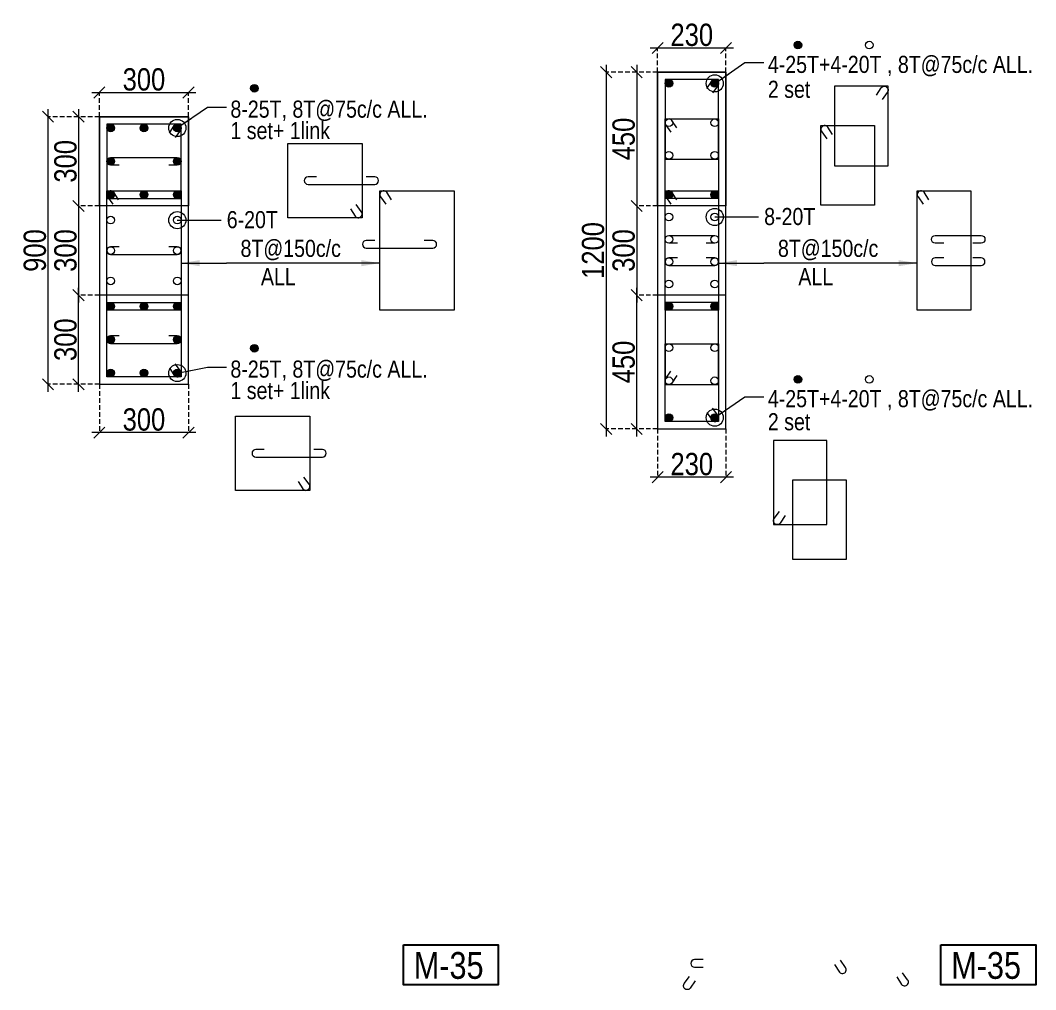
# Model space of a CAD drawing. Header units: millimetres. Extents: x 1112055 to 3390982, y -148532 to 766891.
# Drawn here: x 2106412 to 2120079, y -80623 to -67582 of the extents above; entities that cross this region are included whole.
import ezdxf
from ezdxf.enums import TextEntityAlignment as Align

# ---------------------------------------------------------------- set-up
doc = ezdxf.new("R2010")
doc.units = ezdxf.units.MM
doc.header["$PDMODE"] = 35
doc.header["$PDSIZE"] = -25
doc.linetypes.add('DASHED2', pattern=[0.375, 0.25, -0.125])
for name, color, linetype, lineweight in [('B COL', 1, 'Continuous', 30), ('B COL. SIZE DIM', 220, 'Continuous', 25), ('B STEEL', 34, 'Continuous', 15), ('B-ST TEXT', 7, 'Continuous', 9)]:
    doc.layers.add(name, color=color, linetype=linetype, lineweight=lineweight)
doc.layers.add('B TEXT', color=7, linetype='Continuous')
doc.styles.add('dim inside', font='romans.shx', dxfattribs={"width": 0.8, "height": 125})
doc.styles.add('SWINC', font='swissc.ttf')
doc.styles.add('TAHOMA', font='tahoma.ttf')
doc.dimstyles.new('dim inside', dxfattribs={"dimtxt": 125, "dimasz": 100, "dimexe": 0, "dimexo": 0, "dimgap": 10, "dimtad": 0, "dimdec": 0, "dimzin": 0, "dimdsep": 46, "dimtxsty": 'dim inside', "dimblk": 'SMALL', "dimcen": 0.09, "dimadec": 0, "dimazin": 0, "dimtfac": 1, "dimtdec": 0, "dimtofl": 0, "dimtmove": 0, "dimatfit": 3, "dimfxl": 1, "dimtolj": 1, "dimtzin": 0, "dimarcsym": 2})
doc.dimstyles.new('PARESH', dxfattribs={"dimscale": 0, "dimtxt": 300, "dimasz": 150, "dimexe": 150, "dimexo": 150, "dimgap": 25, "dimtad": 1, "dimdec": 0, "dimzin": 0, "dimdsep": 46, "dimtxsty": 'TAHOMA', "dimblk": 'ARCHTICK', "dimcen": 100, "dimdle": 150, "dimclrd": 251, "dimclre": 251, "dimclrt": 6, "dimadec": 0, "dimazin": 0, "dimtfac": 1, "dimtdec": 0, "dimtix": 1, "dimtofl": 0, "dimtmove": 0, "dimatfit": 2, "dimfxl": 0.18, "dimtolj": 1, "dimtzin": 0, "dimlwd": 9, "dimlwe": 9, "dimarcsym": 0})

# ---------------------------------------------------------------- blocks, each defined once
blk = doc.blocks.new('_Oblique')
at = {"color": 0, "linetype": 'ByBlock', "lineweight": -2}
blk.add_line((-0.5, -0.5), (0.5, 0.5), dxfattribs=at)
blk = doc.blocks.new('*D3913')
at = {"layer": 'B COL. SIZE DIM', "color": 250, "lineweight": 9, "ltscale": 250, "transparency": 16777216}
blk.add_line((2107376, -68554), (2108776, -68554), dxfattribs=at)
at = {"layer": 'B COL. SIZE DIM', "color": 250, "linetype": 'DASHED2', "lineweight": 9, "ltscale": 250, "transparency": 16777216}
for p, q in [((2107476, -68879), (2107476, -68554)), ((2108676, -68879), (2108676, -68554))]:
    blk.add_line(p, q, dxfattribs=at)
at = {"layer": 'Defpoints', "color": 0, "transparency": 16777216}
for p in [(2108676, -68554), (2107476, -68879), (2108676, -68879)]:
    blk.add_point(p, dxfattribs=at)
at = {"layer": 'B COL. SIZE DIM', "color": 250, "lineweight": 9, "transparency": 16777216, "xscale": 150, "yscale": 150, "zscale": 150, "rotation": 180}
blk.add_blockref('_Oblique', (2107476, -68554), dxfattribs=at)
at = {"layer": 'B COL. SIZE DIM', "color": 250, "lineweight": 9, "transparency": 16777216, "xscale": 150, "yscale": 150, "zscale": 150}
blk.add_blockref('_Oblique', (2108676, -68554), dxfattribs=at)
at = {"layer": 'B COL. SIZE DIM', "color": 6, "transparency": 16777216, "insert": (2108076, -68379), "char_height": 300, "attachment_point": 5, "style": 'SWINC'}
blk.add_mtext('\\A1;300', dxfattribs=at)
blk = doc.blocks.new('*D3914')
at = {"layer": 'B COL. SIZE DIM', "color": 250, "lineweight": 9, "ltscale": 250, "transparency": 16777216}
blk.add_line((2107196, -69979), (2107196, -71379), dxfattribs=at)
at = {"layer": 'B COL. SIZE DIM', "color": 250, "linetype": 'DASHED2', "lineweight": 9, "ltscale": 250, "transparency": 16777216}
for p, q in [((2107476, -70079), (2107196, -70079)), ((2107476, -71279), (2107196, -71279))]:
    blk.add_line(p, q, dxfattribs=at)
at = {"layer": 'Defpoints', "color": 0, "transparency": 16777216}
for p in [(2107476, -70079), (2107196, -71279), (2107476, -71279)]:
    blk.add_point(p, dxfattribs=at)
at = {"layer": 'B COL. SIZE DIM', "color": 250, "lineweight": 9, "transparency": 16777216, "xscale": 150, "yscale": 150, "zscale": 150}
for p, rotation in [((2107196, -70079), 90), ((2107196, -71279), 270)]:
    blk.add_blockref('_Oblique', p, dxfattribs=dict(at, rotation=rotation))
at = {"layer": 'B COL. SIZE DIM', "color": 6, "transparency": 16777216, "insert": (2107021, -70679), "char_height": 300, "attachment_point": 5, "rotation": 90, "style": 'SWINC'}
blk.add_mtext('\\A1;300', dxfattribs=at)
blk = doc.blocks.new('*D3915')
at = {"layer": 'B COL. SIZE DIM', "color": 250, "lineweight": 9, "ltscale": 250, "transparency": 16777216}
blk.add_line((2107196, -68779), (2107196, -70179), dxfattribs=at)
at = {"layer": 'B COL. SIZE DIM', "color": 250, "linetype": 'DASHED2', "lineweight": 9, "ltscale": 250, "transparency": 16777216}
for p, q in [((2107476, -68879), (2107196, -68879)), ((2107476, -70079), (2107196, -70079))]:
    blk.add_line(p, q, dxfattribs=at)
at = {"layer": 'Defpoints', "color": 0, "transparency": 16777216}
for p in [(2107476, -68879), (2107196, -70079), (2107476, -70079)]:
    blk.add_point(p, dxfattribs=at)
at = {"layer": 'B COL. SIZE DIM', "color": 250, "lineweight": 9, "transparency": 16777216, "xscale": 150, "yscale": 150, "zscale": 150}
for p, rotation in [((2107196, -68879), 90), ((2107196, -70079), 270)]:
    blk.add_blockref('_Oblique', p, dxfattribs=dict(at, rotation=rotation))
at = {"layer": 'B COL. SIZE DIM', "color": 6, "transparency": 16777216, "insert": (2107021, -69479), "char_height": 300, "attachment_point": 5, "rotation": 90, "style": 'SWINC'}
blk.add_mtext('\\A1;300', dxfattribs=at)
blk = doc.blocks.new('*D3916')
at = {"layer": 'B COL. SIZE DIM', "color": 250, "lineweight": 9, "ltscale": 250, "transparency": 16777216}
blk.add_line((2107196, -72579), (2107196, -71179), dxfattribs=at)
at = {"layer": 'B COL. SIZE DIM', "color": 250, "linetype": 'DASHED2', "lineweight": 9, "ltscale": 250, "transparency": 16777216}
for p, q in [((2107476, -71279), (2107196, -71279)), ((2107476, -72479), (2107196, -72479))]:
    blk.add_line(p, q, dxfattribs=at)
at = {"layer": 'Defpoints', "color": 0, "transparency": 16777216}
for p in [(2107196, -71279), (2107476, -71279), (2107476, -72479)]:
    blk.add_point(p, dxfattribs=at)
at = {"layer": 'B COL. SIZE DIM', "color": 250, "lineweight": 9, "transparency": 16777216, "xscale": 150, "yscale": 150, "zscale": 150}
for p, rotation in [((2107196, -71279), 90), ((2107196, -72479), 270)]:
    blk.add_blockref('_Oblique', p, dxfattribs=dict(at, rotation=rotation))
at = {"layer": 'B COL. SIZE DIM', "color": 6, "transparency": 16777216, "insert": (2107021, -71879), "char_height": 300, "attachment_point": 5, "rotation": 90, "style": 'SWINC'}
blk.add_mtext('\\A1;300', dxfattribs=at)
blk = doc.blocks.new('*D3917')
at = {"layer": 'B COL. SIZE DIM', "color": 250, "lineweight": 9, "ltscale": 250, "transparency": 16777216}
blk.add_line((2106784, -68779), (2106784, -72579), dxfattribs=at)
at = {"layer": 'B COL. SIZE DIM', "color": 250, "linetype": 'DASHED2', "lineweight": 9, "ltscale": 250, "transparency": 16777216}
for p, q in [((2107476, -68879), (2106784, -68879)), ((2107476, -72479), (2106784, -72479))]:
    blk.add_line(p, q, dxfattribs=at)
at = {"layer": 'Defpoints', "color": 0, "transparency": 16777216}
for p in [(2107476, -68879), (2106784, -72479), (2107476, -72479)]:
    blk.add_point(p, dxfattribs=at)
at = {"layer": 'B COL. SIZE DIM', "color": 250, "lineweight": 9, "transparency": 16777216, "xscale": 150, "yscale": 150, "zscale": 150}
for p, rotation in [((2106784, -68879), 90), ((2106784, -72479), 270)]:
    blk.add_blockref('_Oblique', p, dxfattribs=dict(at, rotation=rotation))
at = {"layer": 'B COL. SIZE DIM', "color": 6, "transparency": 16777216, "insert": (2106609, -70679), "char_height": 300, "attachment_point": 5, "rotation": 90, "style": 'SWINC'}
blk.add_mtext('\\A1;900', dxfattribs=at)
blk = doc.blocks.new('*D3918')
at = {"layer": 'B COL. SIZE DIM', "color": 250, "linetype": 'DASHED2', "lineweight": 9, "ltscale": 250, "transparency": 16777216}
for p, q in [((2107476, -72479), (2107476, -73129)), ((2108676, -72479), (2108676, -73129))]:
    blk.add_line(p, q, dxfattribs=at)
at = {"layer": 'B COL. SIZE DIM', "color": 250, "lineweight": 9, "ltscale": 250, "transparency": 16777216}
blk.add_line((2108776, -73129), (2107376, -73129), dxfattribs=at)
at = {"layer": 'Defpoints', "color": 0, "transparency": 16777216}
for p in [(2107476, -72479), (2108676, -72479), (2107476, -73129)]:
    blk.add_point(p, dxfattribs=at)
at = {"layer": 'B COL. SIZE DIM', "color": 250, "lineweight": 9, "transparency": 16777216, "xscale": 150, "yscale": 150, "zscale": 150, "rotation": 180}
blk.add_blockref('_Oblique', (2107476, -73129), dxfattribs=at)
at = {"layer": 'B COL. SIZE DIM', "color": 250, "lineweight": 9, "transparency": 16777216, "xscale": 150, "yscale": 150, "zscale": 150}
blk.add_blockref('_Oblique', (2108676, -73129), dxfattribs=at)
at = {"layer": 'B COL. SIZE DIM', "color": 6, "transparency": 16777216, "insert": (2108076, -72954), "char_height": 300, "attachment_point": 5, "style": 'SWINC'}
blk.add_mtext('\\A1;300', dxfattribs=at)
blk = doc.blocks.new('_ArchTick')
at = {"color": 0, "linetype": 'ByBlock', "const_width": 0.15}
blk.add_lwpolyline([(-0.5, -0.5), (0.5, 0.5)], dxfattribs=at)
blk = doc.blocks.new('*D3937')
at = {"layer": 'B COL. SIZE DIM', "color": 250, "lineweight": 9, "ltscale": 250, "transparency": 16777216}
blk.add_line((2114890, -67954), (2116010, -67954), dxfattribs=at)
at = {"layer": 'B COL. SIZE DIM', "color": 250, "linetype": 'DASHED2', "lineweight": 9, "ltscale": 250, "transparency": 16777216}
for p, q in [((2114990, -68279), (2114990, -67954)), ((2115910, -68279), (2115910, -67954))]:
    blk.add_line(p, q, dxfattribs=at)
at = {"layer": 'Defpoints', "color": 0, "transparency": 16777216}
for p in [(2115910, -67954), (2114990, -68279), (2115910, -68279)]:
    blk.add_point(p, dxfattribs=at)
at = {"layer": 'B COL. SIZE DIM', "color": 250, "lineweight": 9, "transparency": 16777216, "xscale": 150, "yscale": 150, "zscale": 150, "rotation": 180}
blk.add_blockref('_Oblique', (2114990, -67954), dxfattribs=at)
at = {"layer": 'B COL. SIZE DIM', "color": 250, "lineweight": 9, "transparency": 16777216, "xscale": 150, "yscale": 150, "zscale": 150}
blk.add_blockref('_Oblique', (2115910, -67954), dxfattribs=at)
at = {"layer": 'B COL. SIZE DIM', "color": 6, "transparency": 16777216, "insert": (2115450, -67779), "char_height": 300, "attachment_point": 5, "style": 'SWINC'}
blk.add_mtext('\\A1;230', dxfattribs=at)
blk = doc.blocks.new('*D3938')
at = {"layer": 'B COL. SIZE DIM', "color": 250, "lineweight": 9, "ltscale": 250, "transparency": 16777216}
blk.add_line((2114709, -69979), (2114709, -71379), dxfattribs=at)
at = {"layer": 'B COL. SIZE DIM', "color": 250, "linetype": 'DASHED2', "lineweight": 9, "ltscale": 250, "transparency": 16777216}
for p, q in [((2114990, -70079), (2114709, -70079)), ((2114990, -71279), (2114709, -71279))]:
    blk.add_line(p, q, dxfattribs=at)
at = {"layer": 'Defpoints', "color": 0, "transparency": 16777216}
for p in [(2114990, -70079), (2114709, -71279), (2114990, -71279)]:
    blk.add_point(p, dxfattribs=at)
at = {"layer": 'B COL. SIZE DIM', "color": 250, "lineweight": 9, "transparency": 16777216, "xscale": 150, "yscale": 150, "zscale": 150}
for p, rotation in [((2114709, -70079), 90), ((2114709, -71279), 270)]:
    blk.add_blockref('_Oblique', p, dxfattribs=dict(at, rotation=rotation))
at = {"layer": 'B COL. SIZE DIM', "color": 6, "transparency": 16777216, "insert": (2114534, -70679), "char_height": 300, "attachment_point": 5, "rotation": 90, "style": 'SWINC'}
blk.add_mtext('\\A1;300', dxfattribs=at)
blk = doc.blocks.new('*D3939')
at = {"layer": 'B COL. SIZE DIM', "color": 250, "lineweight": 9, "ltscale": 250, "transparency": 16777216}
blk.add_line((2114709, -68179), (2114709, -70179), dxfattribs=at)
at = {"layer": 'B COL. SIZE DIM', "color": 250, "linetype": 'DASHED2', "lineweight": 9, "ltscale": 250, "transparency": 16777216}
for p, q in [((2114990, -68279), (2114709, -68279)), ((2114990, -70079), (2114709, -70079))]:
    blk.add_line(p, q, dxfattribs=at)
at = {"layer": 'Defpoints', "color": 0, "transparency": 16777216}
for p in [(2114990, -68279), (2114709, -70079), (2114990, -70079)]:
    blk.add_point(p, dxfattribs=at)
at = {"layer": 'B COL. SIZE DIM', "color": 250, "lineweight": 9, "transparency": 16777216, "xscale": 150, "yscale": 150, "zscale": 150}
for p, rotation in [((2114709, -68279), 90), ((2114709, -70079), 270)]:
    blk.add_blockref('_Oblique', p, dxfattribs=dict(at, rotation=rotation))
at = {"layer": 'B COL. SIZE DIM', "color": 6, "transparency": 16777216, "insert": (2114534, -69179), "char_height": 300, "attachment_point": 5, "rotation": 90, "style": 'SWINC'}
blk.add_mtext('\\A1;450', dxfattribs=at)
blk = doc.blocks.new('*D3940')
at = {"layer": 'B COL. SIZE DIM', "color": 250, "lineweight": 9, "ltscale": 250, "transparency": 16777216}
blk.add_line((2114709, -73179), (2114709, -71179), dxfattribs=at)
at = {"layer": 'B COL. SIZE DIM', "color": 250, "linetype": 'DASHED2', "lineweight": 9, "ltscale": 250, "transparency": 16777216}
for p, q in [((2114990, -71279), (2114709, -71279)), ((2114990, -73079), (2114709, -73079))]:
    blk.add_line(p, q, dxfattribs=at)
at = {"layer": 'Defpoints', "color": 0, "transparency": 16777216}
for p in [(2114709, -71279), (2114990, -71279), (2114990, -73079)]:
    blk.add_point(p, dxfattribs=at)
at = {"layer": 'B COL. SIZE DIM', "color": 250, "lineweight": 9, "transparency": 16777216, "xscale": 150, "yscale": 150, "zscale": 150}
for p, rotation in [((2114709, -71279), 90), ((2114709, -73079), 270)]:
    blk.add_blockref('_Oblique', p, dxfattribs=dict(at, rotation=rotation))
at = {"layer": 'B COL. SIZE DIM', "color": 6, "transparency": 16777216, "insert": (2114534, -72179), "char_height": 300, "attachment_point": 5, "rotation": 90, "style": 'SWINC'}
blk.add_mtext('\\A1;450', dxfattribs=at)
blk = doc.blocks.new('*D3941')
at = {"layer": 'B COL. SIZE DIM', "color": 250, "lineweight": 9, "ltscale": 250, "transparency": 16777216}
blk.add_line((2114297, -68179), (2114297, -73179), dxfattribs=at)
at = {"layer": 'B COL. SIZE DIM', "color": 250, "linetype": 'DASHED2', "lineweight": 9, "ltscale": 250, "transparency": 16777216}
for p, q in [((2114990, -68279), (2114297, -68279)), ((2114990, -73079), (2114297, -73079))]:
    blk.add_line(p, q, dxfattribs=at)
at = {"layer": 'Defpoints', "color": 0, "transparency": 16777216}
for p in [(2114990, -68279), (2114297, -73079), (2114990, -73079)]:
    blk.add_point(p, dxfattribs=at)
at = {"layer": 'B COL. SIZE DIM', "color": 250, "lineweight": 9, "transparency": 16777216, "xscale": 150, "yscale": 150, "zscale": 150}
for p, rotation in [((2114297, -68279), 90), ((2114297, -73079), 270)]:
    blk.add_blockref('_Oblique', p, dxfattribs=dict(at, rotation=rotation))
at = {"layer": 'B COL. SIZE DIM', "color": 6, "transparency": 16777216, "insert": (2114122, -70679), "char_height": 300, "attachment_point": 5, "rotation": 90, "style": 'SWINC'}
blk.add_mtext('\\A1;1200', dxfattribs=at)
blk = doc.blocks.new('*D3942')
at = {"layer": 'B COL. SIZE DIM', "color": 250, "linetype": 'DASHED2', "lineweight": 9, "ltscale": 250, "transparency": 16777216}
for p, q in [((2114990, -73079), (2114990, -73729)), ((2115910, -73079), (2115910, -73729))]:
    blk.add_line(p, q, dxfattribs=at)
at = {"layer": 'B COL. SIZE DIM', "color": 250, "lineweight": 9, "ltscale": 250, "transparency": 16777216}
blk.add_line((2116010, -73729), (2114890, -73729), dxfattribs=at)
at = {"layer": 'Defpoints', "color": 0, "transparency": 16777216}
for p in [(2114990, -73079), (2115910, -73079), (2114990, -73729)]:
    blk.add_point(p, dxfattribs=at)
at = {"layer": 'B COL. SIZE DIM', "color": 250, "lineweight": 9, "transparency": 16777216, "xscale": 150, "yscale": 150, "zscale": 150, "rotation": 180}
blk.add_blockref('_Oblique', (2114990, -73729), dxfattribs=at)
at = {"layer": 'B COL. SIZE DIM', "color": 250, "lineweight": 9, "transparency": 16777216, "xscale": 150, "yscale": 150, "zscale": 150}
blk.add_blockref('_Oblique', (2115910, -73729), dxfattribs=at)
at = {"layer": 'B COL. SIZE DIM', "color": 6, "transparency": 16777216, "insert": (2115450, -73554), "char_height": 300, "attachment_point": 5, "style": 'SWINC'}
blk.add_mtext('\\A1;230', dxfattribs=at)

msp = doc.modelspace()

# ---------------------------------------------------------------- hatches: boundary and pattern name
at = {"layer": 'B STEEL', "lineweight": 13}
h = msp.add_hatch(color=256, dxfattribs=at)
h.dxf.hatch_style = 1
edge = h.paths.add_edge_path()
edge.add_ellipse((2116878.3, -67915.5), major_axis=(51.4, 0), ratio=1, start_angle=0, end_angle=360)
h = msp.add_hatch(color=256, dxfattribs=at)
h.dxf.hatch_style = 1
edge = h.paths.add_edge_path()
edge.add_ellipse((2109563.3, -68496), major_axis=(51.4, 0), ratio=1, start_angle=0, end_angle=360)
h = msp.add_hatch(color=256, dxfattribs=at)
h.dxf.hatch_style = 1
edge = h.paths.add_edge_path()
edge.add_ellipse((2115141.4, -68430.4), major_axis=(51.4, 0), ratio=1, start_angle=0, end_angle=360)
h = msp.add_hatch(color=256, dxfattribs=at)
h.dxf.hatch_style = 1
edge = h.paths.add_edge_path()
edge.add_ellipse((2115758.6, -68430.4), major_axis=(51.4, 0), ratio=1, start_angle=0, end_angle=360)
h = msp.add_hatch(color=256, dxfattribs=at)
h.dxf.hatch_style = 1
edge = h.paths.add_edge_path()
edge.add_ellipse((2107627.9, -69030.4), major_axis=(51.4, 0), ratio=1, start_angle=0, end_angle=360)
at = {"layer": 'B STEEL'}
h = msp.add_hatch(color=256, dxfattribs=at)
h.dxf.hatch_style = 1
edge = h.paths.add_edge_path()
edge.add_ellipse((2108076.5, -69030.4), major_axis=(51.4, 0), ratio=1, start_angle=0, end_angle=360)
at = {"layer": 'B STEEL', "lineweight": 13}
h = msp.add_hatch(color=256, dxfattribs=at)
h.dxf.hatch_style = 1
edge = h.paths.add_edge_path()
edge.add_ellipse((2108525, -69030.4), major_axis=(51.4, 0), ratio=1, start_angle=0, end_angle=360)
h = msp.add_hatch(color=256, dxfattribs=at)
h.dxf.hatch_style = 1
edge = h.paths.add_edge_path()
edge.add_ellipse((2108525, -69030.4), major_axis=(51.4, 0), ratio=1, start_angle=0, end_angle=360)
h = msp.add_hatch(color=256, dxfattribs=at)
h.dxf.hatch_style = 1
edge = h.paths.add_edge_path()
edge.add_ellipse((2108525, -69030.4), major_axis=(51.4, 0), ratio=1, start_angle=0, end_angle=360)
h = msp.add_hatch(color=256, dxfattribs=at)
h.dxf.hatch_style = 1
edge = h.paths.add_edge_path()
edge.add_ellipse((2108525, -69030.4), major_axis=(51.4, 0), ratio=1, start_angle=0, end_angle=360)
h = msp.add_hatch(color=256, dxfattribs=at)
h.dxf.hatch_style = 1
edge = h.paths.add_edge_path()
edge.add_ellipse((2108525, -69030.4), major_axis=(51.4, 0), ratio=1, start_angle=0, end_angle=360)
h = msp.add_hatch(color=256, dxfattribs=at)
h.dxf.hatch_style = 1
edge = h.paths.add_edge_path()
edge.add_arc((2107627.9, -69479), 51.4, 0, 360, ccw=False)
at = {"layer": 'B STEEL'}
h = msp.add_hatch(color=256, dxfattribs=at)
h.dxf.hatch_style = 1
edge = h.paths.add_edge_path()
edge.add_ellipse((2108525, -69479), major_axis=(51.4, 0), ratio=1, start_angle=0, end_angle=360)
at = {"layer": 'B STEEL', "lineweight": 13}
h = msp.add_hatch(color=256, dxfattribs=at)
h.dxf.hatch_style = 1
edge = h.paths.add_edge_path()
edge.add_ellipse((2107627.9, -69927.6), major_axis=(51.4, 0), ratio=1, start_angle=0, end_angle=360)
h = msp.add_hatch(color=256, dxfattribs=at)
h.dxf.hatch_style = 1
edge = h.paths.add_edge_path()
edge.add_arc((2108076.5, -69927.6), 51.4, 0, 360, ccw=False)
h = msp.add_hatch(color=256, dxfattribs=at)
h.dxf.hatch_style = 1
edge = h.paths.add_edge_path()
edge.add_ellipse((2108525, -69927.6), major_axis=(51.4, 0), ratio=1, start_angle=0, end_angle=360)
h = msp.add_hatch(color=256, dxfattribs=at)
h.dxf.hatch_style = 1
edge = h.paths.add_edge_path()
edge.add_ellipse((2115141.4, -69927.6), major_axis=(51.4, 0), ratio=1, start_angle=0, end_angle=360)
h = msp.add_hatch(color=256, dxfattribs=at)
h.dxf.hatch_style = 1
edge = h.paths.add_edge_path()
edge.add_ellipse((2115758.6, -69927.6), major_axis=(51.4, 0), ratio=1, start_angle=0, end_angle=360)
h = msp.add_hatch(color=256, dxfattribs=at)
h.dxf.hatch_style = 1
edge = h.paths.add_edge_path()
edge.add_ellipse((2107627.9, -71430.4), major_axis=(51.4, 0), ratio=1, start_angle=0, end_angle=360)
h = msp.add_hatch(color=256, dxfattribs=at)
h.dxf.hatch_style = 1
edge = h.paths.add_edge_path()
edge.add_arc((2108076.5, -71430.4), 51.4, 0, 360)
h = msp.add_hatch(color=256, dxfattribs=at)
h.dxf.hatch_style = 1
edge = h.paths.add_edge_path()
edge.add_ellipse((2108525, -71430.4), major_axis=(51.4, 0), ratio=1, start_angle=0, end_angle=360)
h = msp.add_hatch(color=256, dxfattribs=at)
h.dxf.hatch_style = 1
edge = h.paths.add_edge_path()
edge.add_ellipse((2115141.4, -71430.4), major_axis=(51.4, 0), ratio=1, start_angle=0, end_angle=360)
h = msp.add_hatch(color=256, dxfattribs=at)
h.dxf.hatch_style = 1
edge = h.paths.add_edge_path()
edge.add_ellipse((2115758.6, -71430.4), major_axis=(51.4, 0), ratio=1, start_angle=0, end_angle=360)
h = msp.add_hatch(color=256, dxfattribs=at)
h.dxf.hatch_style = 1
edge = h.paths.add_edge_path()
edge.add_arc((2107627.9, -71879), 51.4, 0, 360)
at = {"layer": 'B STEEL'}
h = msp.add_hatch(color=256, dxfattribs=at)
h.dxf.hatch_style = 1
edge = h.paths.add_edge_path()
edge.add_ellipse((2108525, -71879), major_axis=(51.4, 0), ratio=1, start_angle=0, end_angle=360)
at = {"layer": 'B STEEL', "lineweight": 13}
h = msp.add_hatch(color=256, dxfattribs=at)
h.dxf.hatch_style = 1
edge = h.paths.add_edge_path()
edge.add_ellipse((2109563.3, -71993.2), major_axis=(51.4, 0), ratio=1, start_angle=0, end_angle=360)
h = msp.add_hatch(color=256, dxfattribs=at)
h.dxf.hatch_style = 1
edge = h.paths.add_edge_path()
edge.add_ellipse((2107627.9, -72327.6), major_axis=(51.4, 0), ratio=1, start_angle=0, end_angle=360)
at = {"layer": 'B STEEL'}
h = msp.add_hatch(color=256, dxfattribs=at)
h.dxf.hatch_style = 1
edge = h.paths.add_edge_path()
edge.add_ellipse((2108076.5, -72327.6), major_axis=(51.4, 0), ratio=1, start_angle=0, end_angle=360)
at = {"layer": 'B STEEL', "lineweight": 13}
h = msp.add_hatch(color=256, dxfattribs=at)
h.dxf.hatch_style = 1
edge = h.paths.add_edge_path()
edge.add_ellipse((2108525, -72327.6), major_axis=(51.4, 0), ratio=1, start_angle=0, end_angle=360)
h = msp.add_hatch(color=256, dxfattribs=at)
h.dxf.hatch_style = 1
edge = h.paths.add_edge_path()
edge.add_ellipse((2108525, -72327.6), major_axis=(51.4, 0), ratio=1, start_angle=0, end_angle=360)
h = msp.add_hatch(color=256, dxfattribs=at)
h.dxf.hatch_style = 1
edge = h.paths.add_edge_path()
edge.add_ellipse((2108525, -72327.6), major_axis=(51.4, 0), ratio=1, start_angle=0, end_angle=360)
h = msp.add_hatch(color=256, dxfattribs=at)
h.dxf.hatch_style = 1
edge = h.paths.add_edge_path()
edge.add_ellipse((2108525, -72327.6), major_axis=(51.4, 0), ratio=1, start_angle=0, end_angle=360)
h = msp.add_hatch(color=256, dxfattribs=at)
h.dxf.hatch_style = 1
edge = h.paths.add_edge_path()
edge.add_ellipse((2108525, -72327.6), major_axis=(51.4, 0), ratio=1, start_angle=0, end_angle=360)
h = msp.add_hatch(color=256, dxfattribs=at)
h.dxf.hatch_style = 1
edge = h.paths.add_edge_path()
edge.add_ellipse((2116878.3, -72412.7), major_axis=(51.4, 0), ratio=1, start_angle=0, end_angle=360)
h = msp.add_hatch(color=256, dxfattribs=at)
h.dxf.hatch_style = 1
edge = h.paths.add_edge_path()
edge.add_ellipse((2115141.4, -72927.6), major_axis=(51.4, 0), ratio=1, start_angle=0, end_angle=360)
h = msp.add_hatch(color=256, dxfattribs=at)
h.dxf.hatch_style = 1
edge = h.paths.add_edge_path()
edge.add_ellipse((2115758.6, -72927.6), major_axis=(51.4, 0), ratio=1, start_angle=0, end_angle=360)

# ---------------------------------------------------------------- linework, layer by layer
at = {"layer": 'B COL', "lineweight": 13}
for points in [[(2114990, -73079), (2115910, -73079), (2115910, -68279), (2114990, -68279)], [(2114990, -68279), (2115910, -68279), (2115910, -70079), (2114990, -70079)], [(2107476.5, -72479), (2108676.5, -72479), (2108676.5, -68879), (2107476.5, -68879)], [(2107476.5, -68879), (2108676.5, -68879), (2108676.5, -70079), (2107476.5, -70079)], [(2107476.5, -68879), (2108676.5, -68879), (2108676.5, -70079), (2107476.5, -70079)], [(2107476.5, -72479), (2108676.5, -72479), (2108676.5, -71279), (2107476.5, -71279)], [(2114990, -73079), (2115910, -73079), (2115910, -71279), (2114990, -71279)]]:
    msp.add_lwpolyline(points, close=True, dxfattribs=at)
at = {"layer": 'B STEEL', "lineweight": 13}
for points in [[(2115090, -69450), (2115810, -69450), (2115810, -68379), (2115090, -68379)], [(2117371.3, -69540.8), (2118091.3, -69540.8), (2118091.3, -68469.7), (2117371.3, -68469.7)], [(2107576.5, -69979), (2108576.5, -69979), (2108576.5, -68979), (2107576.5, -68979)], [(2115090, -68908.3), (2115810, -68908.3), (2115810, -69979), (2115090, -69979)], [(2117187.9, -68999), (2117907.9, -68999), (2117907.9, -70069.7), (2117187.9, -70069.7)], [(2110012.1, -69238.1), (2111012.1, -69238.1), (2111012.1, -70238.1), (2110012.1, -70238.1)], [(2107576.5, -71379), (2108576.5, -71379), (2108576.5, -72379), (2107576.5, -72379)], [(2115090, -72481.9), (2115810, -72481.9), (2115810, -71379), (2115090, -71379)], [(2115090, -71934.9), (2115810, -71934.9), (2115810, -72979), (2115090, -72979)], [(2109308.5, -72906.6), (2110308.5, -72906.6), (2110308.5, -73906.6), (2109308.5, -73906.6)], [(2116549.1, -74365.8), (2117269.1, -74365.8), (2117269.1, -73235.9), (2116549.1, -73235.9)], [(2116808.9, -73764.8), (2117528.9, -73764.8), (2117528.9, -74835.9), (2116808.9, -74835.9)]]:
    msp.add_lwpolyline(points, close=True, dxfattribs=at)
for points in [[(2115653, -68499.1), (2115717.7, -68399.2, -1), (2115799.4, -68461.6), (2115730.4, -68556.5)], [(2117934.3, -68589.9), (2117999.1, -68489.9, -1), (2118080.8, -68552.3), (2118011.8, -68647.2)], [(2108419.4, -69099.1), (2108484.2, -68999.2, -1), (2108565.9, -69061.6), (2108496.9, -69156.5)], [(2115247, -69028.5), (2115182.3, -68928.5, 1), (2115100.6, -68990.9), (2115169.6, -69085.8)], [(2117344.9, -69119.2), (2117280.1, -69019.2, 1), (2117198.4, -69081.7), (2117267.5, -69176.5)], [(2107742.4, -69530.4), (2107627.9, -69530.4, -1), (2107627.9, -69427.6), (2108525, -69427.6, -1), (2108525, -69530.4), (2108410.5, -69530.4)], [(2110399.9, -69686.7), (2110285.3, -69686.7, 1), (2110285.3, -69789.5), (2111182.5, -69789.5, 1), (2111182.5, -69686.7), (2111067.9, -69686.7)], [(2110855.1, -70117.9), (2110919.8, -70217.9, 1), (2111001.6, -70155.5), (2110932.5, -70060.6)], [(2107742.4, -71827.6), (2107627.9, -71827.6, 1), (2107627.9, -71930.4), (2108525, -71930.4, 1), (2108525, -71827.6), (2108410.5, -71827.6)], [(2108419.4, -72258.8), (2108484.2, -72358.8, 1), (2108565.9, -72296.3), (2108496.9, -72201.5)], [(2115247, -72361.7), (2115182.3, -72461.7, -1), (2115100.6, -72399.3), (2115169.6, -72304.4)], [(2115653, -72858.8), (2115717.7, -72958.8, 1), (2115799.4, -72896.3), (2115730.4, -72801.5)], [(2109696.3, -73355.2), (2109581.8, -73355.2, 1), (2109581.8, -73458), (2110478.9, -73458, 1), (2110478.9, -73355.2), (2110364.4, -73355.2)], [(2110151.5, -73786.4), (2110216.3, -73886.4, 1), (2110298, -73824), (2110229, -73729.1)], [(2116706.1, -74245.7), (2116641.4, -74345.6, -1), (2116559.6, -74283.2), (2116628.7, -74188.3)], [(2115602.5, -80218.3), (2115487.9, -80218.3, 1), (2115487.9, -80321.2), (2115602.5, -80321.2)], [(2117371.9, -80285.5), (2117436.7, -80385.4, 1), (2117518.4, -80323), (2117449.3, -80228.1)], [(2115494.6, -80502.9), (2115429.8, -80602.8, -1), (2115348.1, -80540.4), (2115417.1, -80445.5)], [(2118208.5, -80451.9), (2118273.2, -80551.8, 1), (2118355, -80489.4), (2118285.9, -80394.5)]]:
    msp.add_lwpolyline(points, format="xyb", dxfattribs=at)
at = {"layer": 'B STEEL', "color": 3, "lineweight": 13}
for points in [[(2108576.5, -71481.8), (2107576.5, -71481.8), (2107576.5, -69876.1), (2108576.5, -69876.1)], [(2112251.2, -71481.8), (2111251.2, -71481.8), (2111251.2, -69876.1), (2112251.2, -69876.1)], [(2115810, -71481.8), (2115090, -71481.8), (2115090, -69876.1), (2115810, -69876.1)], [(2119204.7, -71481.8), (2118484.7, -71481.8), (2118484.7, -69876.1), (2119204.7, -69876.1)]]:
    msp.add_lwpolyline(points, close=True, dxfattribs=at)
for points in [[(2107733.5, -69996.3), (2107668.7, -69896.3, 1), (2107587, -69958.8), (2107656, -70053.7)], [(2111408.2, -69996.3), (2111343.5, -69896.3, 1), (2111261.7, -69958.8), (2111330.8, -70053.7)], [(2115247, -69996.3), (2115182.3, -69896.3, 1), (2115100.6, -69958.8), (2115169.6, -70053.7)], [(2118641.7, -69996.3), (2118577, -69896.3, 1), (2118495.3, -69958.8), (2118564.3, -70053.7)], [(2115256, -70580.1), (2115141.4, -70580.1, -1), (2115141.4, -70477.3), (2115758.6, -70477.3, -1), (2115758.6, -70580.1), (2115644, -70580.1)], [(2118842.2, -70580.1), (2118727.7, -70580.1, -1), (2118727.7, -70477.3), (2119344.8, -70477.3, -1), (2119344.8, -70580.1), (2119230.3, -70580.1)], [(2107742.4, -70628.2), (2107627.9, -70628.2, 1), (2107627.9, -70731), (2108525, -70731, 1), (2108525, -70628.2), (2108410.5, -70628.2)], [(2111181.9, -70543.2), (2111067.3, -70543.2, 1), (2111067.3, -70646), (2111964.5, -70646, 1), (2111964.5, -70543.2), (2111849.9, -70543.2)], [(2115256, -70777.8), (2115141.4, -70777.8, 1), (2115141.4, -70880.7), (2115758.6, -70880.7, 1), (2115758.6, -70777.8), (2115644, -70777.8)], [(2118842.2, -70777.8), (2118727.7, -70777.8, 1), (2118727.7, -70880.7), (2119344.8, -70880.7, 1), (2119344.8, -70777.8), (2119230.3, -70777.8)]]:
    msp.add_lwpolyline(points, format="xyb", dxfattribs=at)
at = {"layer": 'B STEEL', "lineweight": 13}
for centre in [(2116878.3, -67915.5), (2117837.9, -67915.5), (2109563.3, -68496), (2115141.4, -68430.4), (2115758.6, -68430.4), (2107627.9, -69030.4), (2108076.5, -69030.4), (2108525, -69030.4), (2115141.4, -68959.7), (2115758.6, -68959.7), (2115141.4, -69398.6), (2115758.6, -69398.6), (2107627.9, -69479), (2108525, -69479), (2107627.9, -69927.6), (2108076.5, -69927.6), (2108525, -69927.6), (2115141.4, -69927.6), (2115758.6, -69927.6), (2107627.9, -70270.4), (2108525, -70270.4), (2115141.4, -70228.1), (2115758.6, -70228.1), (2115141.4, -70528.7), (2115758.6, -70528.7), (2107627.9, -70679.6), (2108525, -70679.6), (2115141.4, -70829.2), (2115758.6, -70829.2), (2107627.9, -71087.6), (2108525, -71087.6), (2115141.4, -71129.8), (2115758.6, -71129.8), (2107627.9, -71430.4), (2108076.5, -71430.4), (2108525, -71430.4), (2115141.4, -71430.4), (2115758.6, -71430.4), (2107627.9, -71879), (2108525, -71879), (2109563.3, -71993.2), (2115141.4, -71986.3), (2115758.6, -71986.3), (2107627.9, -72327.6), (2108076.5, -72327.6), (2108525, -72327.6), (2115141.4, -72430.5), (2115758.6, -72430.5), (2116878.3, -72412.7), (2117837.9, -72412.7), (2115141.4, -72927.6), (2115758.6, -72927.6)]:
    msp.add_circle(centre, 51.4, dxfattribs=at)
at = {"layer": 'B TEXT', "color": 1}
for points in [[(2111570.4, -80020.5), (2112845, -80020.5), (2112845, -80558.5), (2111570.4, -80558.5)], [(2118804, -80020.5), (2120078.6, -80020.5), (2120078.6, -80558.5), (2118804, -80558.5)]]:
    msp.add_lwpolyline(points, close=True, dxfattribs=at)

# ---------------------------------------------------------------- texts
at = {"layer": 'B TEXT', "lineweight": 15, "style": 'SWINC'}
for s, p in [('4-25T+4-20T , 8T@75c/c ALL.', (2116473.6, -68359.1)), ('2 set', (2116473.6, -68693.9)), ('8-25T, 8T@75c/c ALL.', (2109240.1, -68961)), ('1 set+ 1link', (2109240.1, -69249.1)), ('8-20T', (2116424, -70405.4)), ('6-20T', (2109190.5, -70447.7)), ('8T@150c/c', (2109376, -70834.2)), ('8T@150c/c', (2116609.5, -70834.2)), ('ALL', (2109650.5, -71214.9)), ('ALL', (2116884.1, -71214.9)), ('8-25T, 8T@75c/c ALL.', (2109240.1, -72458.2)), ('1 set+ 1link', (2109240.1, -72746.3)), ('4-25T+4-20T , 8T@75c/c ALL.', (2116473.6, -72856.2)), ('2 set', (2116473.6, -73166.4))]:
    msp.add_text(s, height=230, dxfattribs=at).set_placement(p, align=Align.BOTTOM_LEFT)
at = {"layer": 'B TEXT', "color": 1, "style": 'SWINC'}
for p in [(2111707.8, -80585), (2118941.3, -80585)]:
    msp.add_text('M-35', height=360, dxfattribs=at).set_placement(p, align=Align.BOTTOM_LEFT)

# ---------------------------------------------------------------- dimensions: what is measured, and where the dimension line sits
at = {"layer": 'B COL. SIZE DIM', "color": 250, "ltscale": 250}
for base, p1, p2, picture, middle in [((2115910, -67954.1), (2114990, -68279), (2115910, -68279), '*D3937', (2115450, -67779.1)), ((2108676.5, -68554.1), (2107476.5, -68879), (2108676.5, -68879), '*D3913', (2108076.5, -68379.1)), ((2107476.5, -73128.5), (2108676.5, -72479), (2107476.5, -72479), '*D3918', (2108076.5, -72953.5)), ((2114990, -73728.5), (2115910, -73079), (2114990, -73079), '*D3942', (2115450, -73553.5))]:
    dim = msp.add_linear_dim(base=base, p1=p1, p2=p2, dimstyle='dim inside', override={"dimtxt": 300, "dimasz": 150, "dimgap": 25, "dimtad": 3, "dimlfac": 0.25, "dimtxsty": 'SWINC', "dimblk1": 'Oblique', "dimblk2": 'Oblique', "dimsah": 1, "dimdle": 100, "dimclrd": 250, "dimclre": 250, "dimclrt": 6, "dimfxl": 1000, "dimlwd": 9, "dimlwe": 9}, dxfattribs=at)
    dim.commit()
    dim.dimension.update_dxf_attribs({"geometry": picture, "text_midpoint": middle})
for base, p1, p2, angle, picture, middle in [((2114297.3, -73079), (2114990, -68279), (2114990, -73079), 90, '*D3941', (2114122.3, -70679)), ((2114709.5, -70079), (2114990, -68279), (2114990, -70079), 90, '*D3939', (2114534.5, -69179)), ((2106783.8, -72479), (2107476.5, -68879), (2107476.5, -72479), 90, '*D3917', (2106608.8, -70679)), ((2107195.9, -70079), (2107476.5, -68879), (2107476.5, -70079), 90, '*D3915', (2107020.9, -69479)), ((2107195.9, -71279), (2107476.5, -70079), (2107476.5, -71279), 90, '*D3914', (2107020.9, -70679)), ((2114709.5, -71279), (2114990, -70079), (2114990, -71279), 90, '*D3938', (2114534.5, -70679)), ((2107195.9, -71279), (2107476.5, -72479), (2107476.5, -71279), 270, '*D3916', (2107020.9, -71879)), ((2114709.5, -71279), (2114990, -73079), (2114990, -71279), 270, '*D3940', (2114534.5, -72179))]:
    dim = msp.add_linear_dim(base=base, p1=p1, p2=p2, angle=angle, dimstyle='dim inside', override={"dimtxt": 300, "dimasz": 150, "dimgap": 25, "dimtad": 3, "dimlfac": 0.25, "dimtxsty": 'SWINC', "dimblk1": 'Oblique', "dimblk2": 'Oblique', "dimsah": 1, "dimdle": 100, "dimclrd": 250, "dimclre": 250, "dimclrt": 6, "dimfxl": 1000, "dimlwd": 9, "dimlwe": 9}, dxfattribs=at)
    dim.commit()
    dim.dimension.update_dxf_attribs({"geometry": picture, "text_midpoint": middle})

# ---------------------------------------------------------------- leaders
at = {"layer": 'B-ST TEXT', "lineweight": 15}
for points, override in [([(2115758.6, -68430.4), (2116165.7, -68150.8), (2116420.2, -68150.8)], {"dimscale": 1, "dimasz": 230, "dimtad": 0, "dimclrd": 0, "dimldrblk": 'Origin', "dimtfill": 2}), ([(2108525, -69030.4), (2108932.2, -68750.8), (2109186.6, -68750.8)], {"dimscale": 1, "dimasz": 230, "dimtad": 0, "dimclrd": 0, "dimldrblk": 'Origin', "dimtfill": 2}), ([(2108525, -70270.4), (2109113.4, -70270.4)], {"dimscale": 1, "dimasz": 230, "dimtad": 0, "dimclrd": 0, "dimldrblk": 'Origin', "dimtfill": 2}), ([(2115758.6, -70228.1), (2116347, -70228.1)], {"dimscale": 1, "dimasz": 230, "dimtad": 0, "dimclrd": 0, "dimldrblk": 'Origin', "dimtfill": 2}), ([(2108576.5, -70849.1), (2109185.7, -70849.1)], {"dimscale": 1, "dimasz": 250, "dimtad": 0, "dimclrd": 0, "dimtfill": 2}), ([(2111251.2, -70849.1), (2109185.7, -70849.1)], {"dimscale": 1, "dimasz": 250, "dimtad": 0, "dimclrd": 0, "dimtfill": 2}), ([(2115810, -70849.1), (2116419.2, -70849.1)], {"dimscale": 1, "dimasz": 250, "dimtad": 0, "dimclrd": 0, "dimtfill": 2}), ([(2118484.7, -70849.1), (2116419.2, -70849.1)], {"dimscale": 1, "dimasz": 250, "dimtad": 0, "dimclrd": 0, "dimtfill": 2}), ([(2108525, -72327.6), (2108932.2, -72247.9), (2109186.6, -72247.9)], {"dimscale": 1, "dimasz": 230, "dimtad": 0, "dimclrd": 0, "dimldrblk": 'Origin', "dimtfill": 2}), ([(2115758.6, -72927.6), (2116165.7, -72647.9), (2116420.2, -72647.9)], {"dimscale": 1, "dimasz": 230, "dimtad": 0, "dimclrd": 0, "dimldrblk": 'Origin', "dimtfill": 2})]:
    msp.add_leader(points, dimstyle='PARESH', override=override, dxfattribs=at)

doc.saveas('drawing.dxf')
